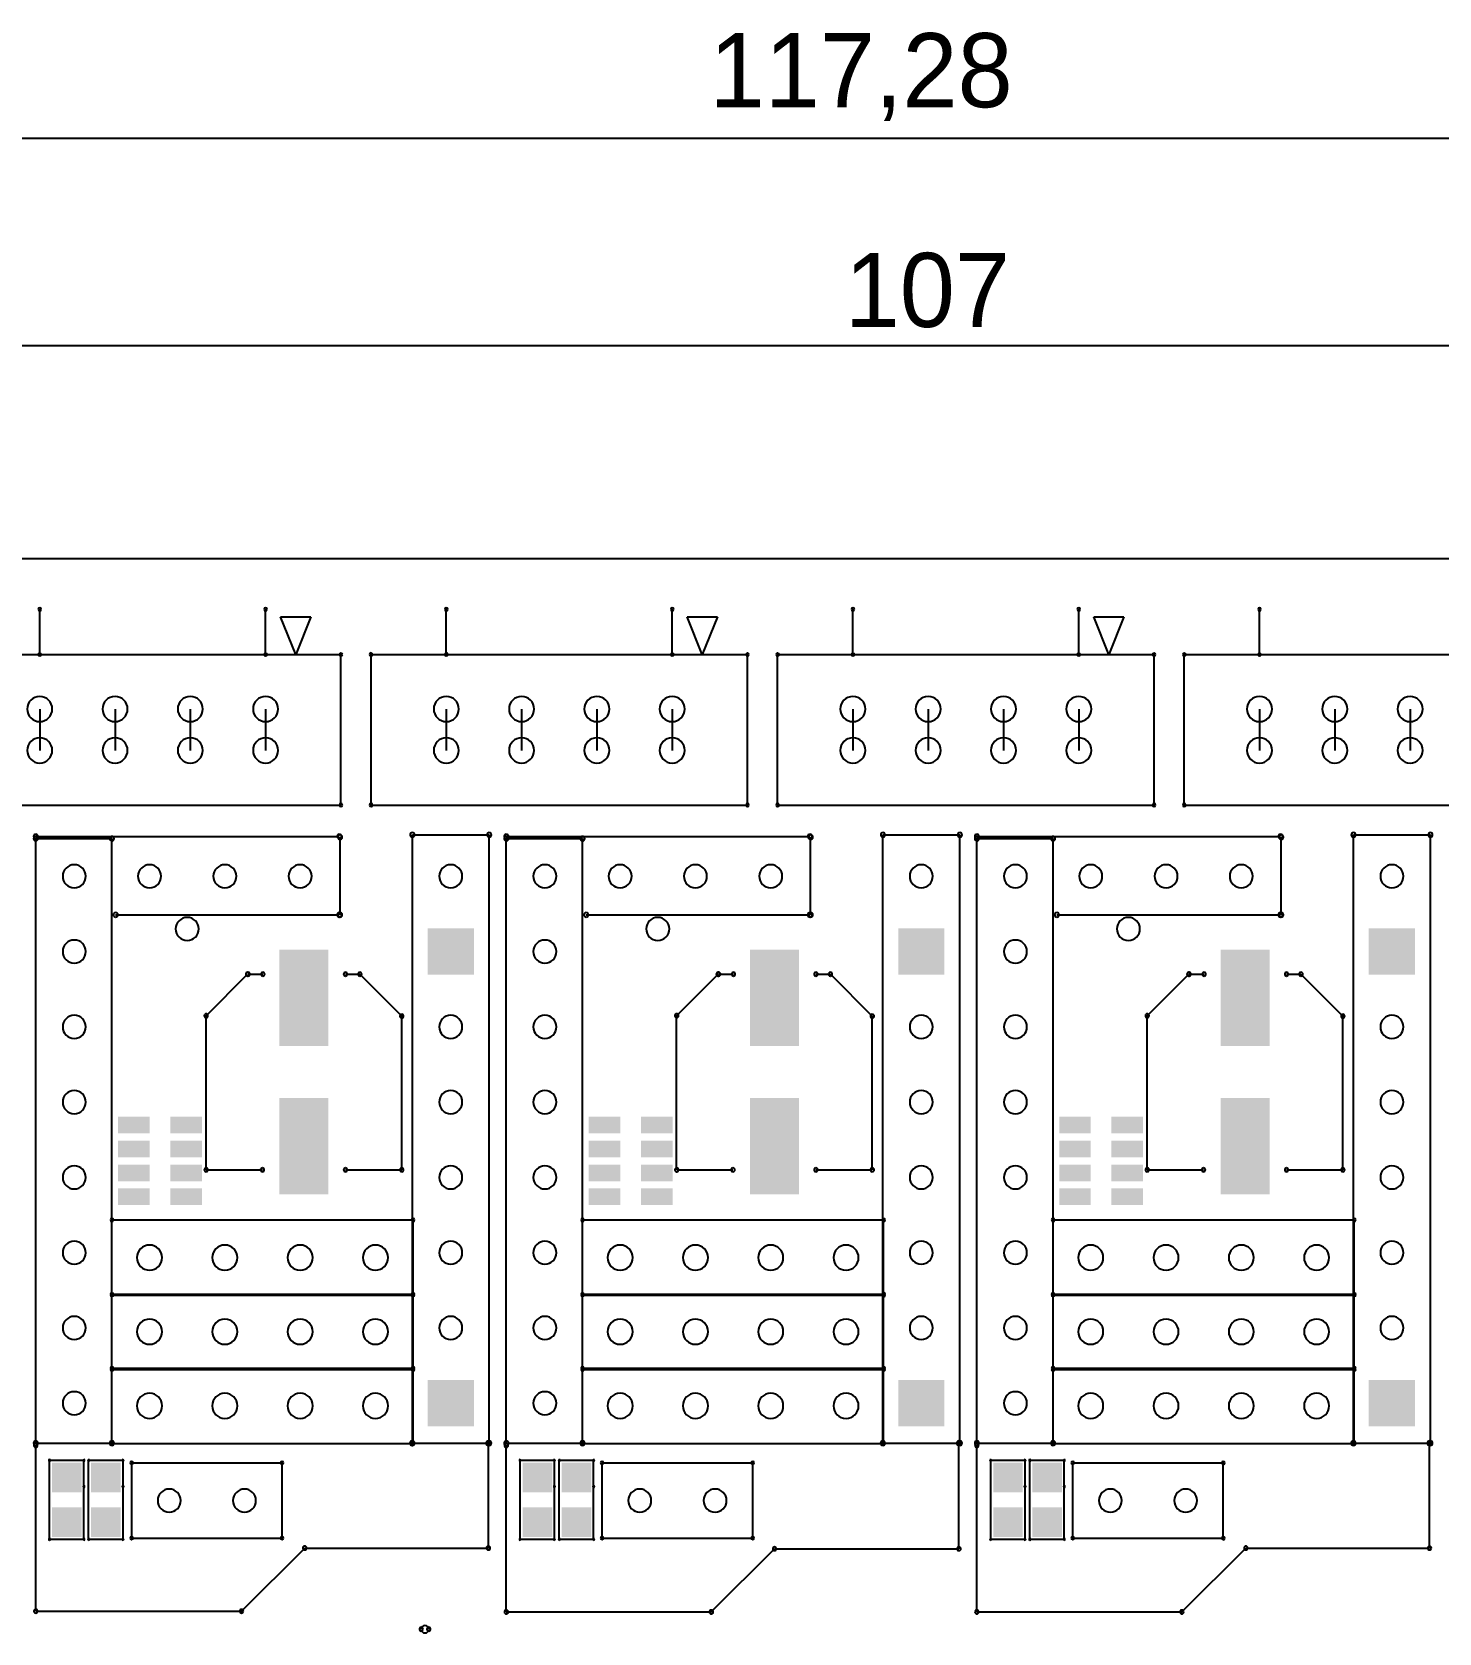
# Model space of a CAD drawing. Header units: millimetres. Extents: x 83 to 218, y 47 to 157.
# Drawn here: x 130.8 to 178.3, y 103 to 157 of the extents above; entities that cross this region are included whole.
import ezdxf

# ---------------------------------------------------------------- set-up
doc = ezdxf.new("R2010")
doc.units = ezdxf.units.MM
for name, color, linetype in [('KeepOutLayer', 6, 'Continuous'), ('TopOverlay', 2, 'Continuous'), ('TopSolder', 216, 'Continuous')]:
    doc.layers.add(name, color=color, linetype=linetype)

msp = doc.modelspace()

# ---------------------------------------------------------------- linework, layer by layer
for p, q in [((103.147, 153.405), (215.426, 153.405)), ((109.927, 146.407), (211.927, 146.407))]:
    msp.add_line(p, q)
at = {"layer": 'KeepOutLayer'}
msp.add_line((105.156, 139.218), (216.426, 139.218), dxfattribs=at)
at = {"layer": 'TopOverlay'}
for p, q in [((131.064, 135.982), (131.064, 137.506)), ((138.684, 135.982), (138.684, 137.506)), ((139.7, 135.982), (139.192, 137.252)), ((139.192, 137.252), (140.208, 137.252)), ((140.208, 137.252), (139.7, 135.982)), ((144.78, 135.982), (144.78, 137.506)), ((152.4, 135.982), (152.4, 137.506)), ((153.416, 135.982), (152.908, 137.252)), ((152.908, 137.252), (153.924, 137.252)), ((153.924, 137.252), (153.416, 135.982)), ((158.496, 135.982), (158.496, 137.506)), ((166.116, 135.982), (166.116, 137.506)), ((167.132, 135.982), (166.624, 137.252)), ((166.624, 137.252), (167.64, 137.252)), ((167.64, 137.252), (167.132, 135.982)), ((172.212, 135.982), (172.212, 137.506)), ((128.524, 135.982), (141.224, 135.982)), ((141.224, 130.902), (141.224, 135.982)), ((142.24, 135.982), (154.94, 135.982)), ((142.24, 130.902), (142.24, 135.982)), ((154.94, 130.902), (154.94, 135.982)), ((155.956, 135.982), (168.656, 135.982)), ((155.956, 130.902), (155.956, 135.982)), ((168.656, 130.902), (168.656, 135.982)), ((169.672, 135.982), (182.372, 135.982)), ((169.672, 130.902), (169.672, 135.982)), ((128.524, 130.902), (141.224, 130.902)), ((142.24, 130.902), (154.94, 130.902)), ((155.956, 130.902), (168.656, 130.902)), ((169.672, 130.902), (182.372, 130.902)), ((130.929, 129.843), (141.17, 129.843)), ((130.929, 109.371), (130.929, 129.767)), ((130.929, 129.767), (133.499, 129.767)), ((133.499, 109.371), (133.499, 129.767)), ((141.196, 127.197), (141.196, 129.818)), ((143.634, 129.894), (146.229, 129.894)), ((143.634, 109.371), (143.634, 129.894)), ((146.229, 109.371), (146.229, 129.894)), ((146.804, 129.843), (157.045, 129.843)), ((146.804, 129.767), (149.374, 129.767)), ((146.804, 109.371), (146.804, 129.767)), ((149.374, 109.371), (149.374, 129.767)), ((157.071, 127.197), (157.071, 129.818)), ((159.509, 109.371), (159.509, 129.894)), ((159.509, 129.894), (162.104, 129.894)), ((162.104, 109.371), (162.104, 129.894)), ((162.679, 129.843), (172.92, 129.843)), ((162.679, 129.767), (165.249, 129.767)), ((162.679, 109.371), (162.679, 129.767)), ((165.249, 109.371), (165.249, 129.767)), ((172.946, 127.197), (172.946, 129.818)), ((175.384, 109.371), (175.384, 129.894)), ((175.384, 129.894), (177.979, 129.894)), ((177.979, 109.371), (177.979, 129.894)), ((133.626, 127.197), (141.17, 127.197)), ((149.501, 127.197), (157.045, 127.197)), ((165.376, 127.197), (172.92, 127.197)), ((136.676, 123.793), (138.076, 125.193)), ((138.091, 125.193), (138.591, 125.193)), ((141.376, 125.193), (141.862, 125.193)), ((141.862, 125.193), (143.276, 123.779)), ((152.551, 123.793), (153.951, 125.193)), ((153.966, 125.193), (154.466, 125.193)), ((157.251, 125.193), (157.737, 125.193)), ((157.737, 125.193), (159.151, 123.779)), ((168.426, 123.793), (169.826, 125.193)), ((169.841, 125.193), (170.341, 125.193)), ((173.126, 125.193), (173.612, 125.193)), ((173.612, 125.193), (175.026, 123.779)), ((136.676, 118.593), (136.676, 123.793)), ((143.276, 118.593), (143.276, 123.779)), ((152.551, 118.593), (152.551, 123.793)), ((159.151, 118.593), (159.151, 123.779)), ((168.426, 118.593), (168.426, 123.793)), ((175.026, 118.593), (175.026, 123.779)), ((136.677, 118.593), (138.576, 118.593)), ((141.376, 118.593), (143.276, 118.593)), ((152.552, 118.593), (154.451, 118.593)), ((157.251, 118.593), (159.151, 118.593)), ((168.427, 118.593), (170.326, 118.593)), ((173.126, 118.593), (175.026, 118.593)), ((133.499, 114.36), (133.499, 116.9)), ((133.499, 116.9), (143.659, 116.9)), ((143.659, 114.36), (143.659, 116.9)), ((149.374, 114.36), (149.374, 116.9)), ((149.374, 116.9), (159.534, 116.9)), ((159.534, 114.36), (159.534, 116.9)), ((165.249, 114.36), (165.249, 116.9)), ((165.249, 116.9), (175.409, 116.9)), ((175.409, 114.36), (175.409, 116.9)), ((133.499, 111.86), (133.499, 114.4)), ((133.499, 114.4), (143.659, 114.4)), ((133.499, 114.36), (143.659, 114.36)), ((143.659, 111.86), (143.659, 114.4)), ((149.374, 111.86), (149.374, 114.4)), ((149.374, 114.4), (159.534, 114.4)), ((149.374, 114.36), (159.534, 114.36)), ((159.534, 111.86), (159.534, 114.4)), ((165.249, 111.86), (165.249, 114.4)), ((165.249, 114.4), (175.409, 114.4)), ((165.249, 114.36), (175.409, 114.36)), ((175.409, 111.86), (175.409, 114.4)), ((133.499, 109.36), (133.499, 111.9)), ((133.499, 111.9), (143.659, 111.9)), ((133.499, 111.86), (143.659, 111.86)), ((143.659, 109.36), (143.659, 111.9)), ((149.374, 109.36), (149.374, 111.9)), ((149.374, 111.9), (159.534, 111.9)), ((149.374, 111.86), (159.534, 111.86)), ((159.534, 109.36), (159.534, 111.9)), ((165.249, 109.36), (165.249, 111.9)), ((165.249, 111.9), (175.409, 111.9)), ((165.249, 111.86), (175.409, 111.86)), ((175.409, 109.36), (175.409, 111.9)), ((130.928, 103.699), (130.928, 109.29)), ((130.929, 109.371), (133.499, 109.371)), ((133.499, 109.36), (143.659, 109.36)), ((143.629, 109.371), (146.199, 109.371)), ((146.199, 105.832), (146.199, 109.371)), ((146.803, 103.673), (146.803, 109.29)), ((146.804, 109.371), (149.374, 109.371)), ((149.374, 109.36), (159.534, 109.36)), ((159.504, 109.371), (162.074, 109.371)), ((162.074, 105.807), (162.074, 109.371)), ((162.678, 103.673), (162.678, 109.29)), ((162.679, 109.371), (165.249, 109.371)), ((165.249, 109.36), (175.409, 109.36)), ((175.379, 109.371), (177.949, 109.371)), ((177.949, 105.832), (177.949, 109.371)), ((131.394, 108.792), (132.553, 108.792)), ((131.394, 106.125), (131.394, 108.792)), ((132.553, 107.908), (132.553, 108.792)), ((132.715, 108.792), (133.874, 108.792)), ((132.715, 106.125), (132.715, 108.792)), ((133.874, 107.908), (133.874, 108.792)), ((134.162, 108.702), (139.242, 108.702)), ((134.162, 108.702), (134.162, 106.162)), ((139.242, 106.162), (139.242, 108.702)), ((147.269, 106.125), (147.269, 108.792)), ((147.269, 108.792), (148.428, 108.792)), ((148.428, 107.908), (148.428, 108.792)), ((148.59, 108.792), (149.749, 108.792)), ((148.59, 106.125), (148.59, 108.792)), ((149.749, 107.908), (149.749, 108.792)), ((150.037, 108.702), (155.117, 108.702)), ((150.037, 106.162), (150.037, 108.702)), ((155.117, 106.162), (155.117, 108.702)), ((163.144, 106.125), (163.144, 108.792)), ((163.144, 108.792), (164.303, 108.792)), ((164.303, 107.908), (164.303, 108.792)), ((164.465, 108.792), (165.624, 108.792)), ((164.465, 106.125), (164.465, 108.792)), ((165.624, 107.908), (165.624, 108.792)), ((165.912, 108.702), (170.992, 108.702)), ((165.912, 106.162), (165.912, 108.702)), ((170.992, 106.162), (170.992, 108.702)), ((132.553, 106.125), (132.553, 107.903)), ((133.874, 106.125), (133.874, 107.903)), ((148.428, 106.125), (148.428, 107.903)), ((149.749, 106.125), (149.749, 107.903)), ((164.303, 106.125), (164.303, 107.903)), ((165.624, 106.125), (165.624, 107.903)), ((131.394, 106.125), (132.553, 106.125)), ((132.715, 106.125), (133.874, 106.125)), ((134.162, 106.162), (139.242, 106.162)), ((147.269, 106.125), (148.428, 106.125)), ((148.59, 106.125), (149.749, 106.125)), ((150.037, 106.162), (155.117, 106.162)), ((163.144, 106.125), (164.303, 106.125)), ((164.465, 106.125), (165.624, 106.125)), ((165.912, 106.162), (170.992, 106.162)), ((137.871, 103.699), (140.004, 105.832)), ((140.004, 105.832), (146.199, 105.832)), ((153.72, 103.673), (155.854, 105.807)), ((155.854, 105.807), (162.074, 105.807)), ((169.595, 103.673), (171.754, 105.832)), ((171.754, 105.832), (177.949, 105.832)), ((130.928, 103.699), (137.871, 103.699)), ((146.803, 103.673), (153.72, 103.673)), ((162.678, 103.673), (169.595, 103.673))]:
    msp.add_line(p, q, dxfattribs=at)
for centre, radius, start, end in [((131.064, 137.506), 0.05, 0, 180), ((131.064, 137.506), 0.05, 180, 0), ((138.684, 137.506), 0.05, 0, 180), ((138.684, 137.506), 0.05, 180, 0), ((144.78, 137.506), 0.05, 0, 180), ((144.78, 137.506), 0.05, 180, 0), ((152.4, 137.506), 0.05, 0, 180), ((152.4, 137.506), 0.05, 180, 0), ((158.496, 137.506), 0.05, 0, 180), ((158.496, 137.506), 0.05, 180, 0), ((166.116, 137.506), 0.05, 0, 180), ((166.116, 137.506), 0.05, 180, 0), ((172.212, 137.506), 0.05, 0, 180), ((172.212, 137.506), 0.05, 180, 0), ((131.064, 135.982), 0.05, 0, 180), ((131.064, 135.982), 0.05, 180, 0), ((138.684, 135.982), 0.05, 0, 180), ((138.684, 135.982), 0.05, 180, 0), ((141.224, 135.982), 0.05, 0, 180), ((141.224, 135.982), 0.05, 0, 180), ((141.224, 135.982), 0.05, 180, 0), ((141.224, 135.982), 0.05, 180, 0), ((142.24, 135.982), 0.05, 0, 180), ((142.24, 135.982), 0.05, 0, 180), ((142.24, 135.982), 0.05, 180, 0), ((142.24, 135.982), 0.05, 180, 0), ((144.78, 135.982), 0.05, 0, 180), ((144.78, 135.982), 0.05, 180, 0), ((152.4, 135.982), 0.05, 0, 180), ((152.4, 135.982), 0.05, 180, 0), ((154.94, 135.982), 0.05, 0, 180), ((154.94, 135.982), 0.05, 0, 180), ((154.94, 135.982), 0.05, 180, 0), ((154.94, 135.982), 0.05, 180, 0), ((155.956, 135.982), 0.05, 0, 180), ((155.956, 135.982), 0.05, 0, 180), ((155.956, 135.982), 0.05, 180, 0), ((155.956, 135.982), 0.05, 180, 0), ((158.496, 135.982), 0.05, 0, 180), ((158.496, 135.982), 0.05, 180, 0), ((166.116, 135.982), 0.05, 0, 180), ((166.116, 135.982), 0.05, 180, 0), ((168.656, 135.982), 0.05, 0, 180), ((168.656, 135.982), 0.05, 0, 180), ((168.656, 135.982), 0.05, 180, 0), ((168.656, 135.982), 0.05, 180, 0), ((169.672, 135.982), 0.05, 0, 180), ((169.672, 135.982), 0.05, 0, 180), ((169.672, 135.982), 0.05, 180, 0), ((169.672, 135.982), 0.05, 180, 0), ((172.212, 135.982), 0.05, 0, 180), ((172.212, 135.982), 0.05, 180, 0), ((141.224, 130.902), 0.05, 0, 180), ((141.224, 130.902), 0.05, 0, 180), ((141.224, 130.902), 0.05, 180, 0), ((141.224, 130.902), 0.05, 180, 0), ((142.24, 130.902), 0.05, 0, 180), ((142.24, 130.902), 0.05, 0, 180), ((142.24, 130.902), 0.05, 180, 0), ((142.24, 130.902), 0.05, 180, 0), ((154.94, 130.902), 0.05, 0, 180), ((154.94, 130.902), 0.05, 0, 180), ((154.94, 130.902), 0.05, 180, 0), ((154.94, 130.902), 0.05, 180, 0), ((155.956, 130.902), 0.05, 0, 180), ((155.956, 130.902), 0.05, 0, 180), ((155.956, 130.902), 0.05, 180, 0), ((155.956, 130.902), 0.05, 180, 0), ((168.656, 130.902), 0.05, 0, 180), ((168.656, 130.902), 0.05, 0, 180), ((168.656, 130.902), 0.05, 180, 0), ((168.656, 130.902), 0.05, 180, 0), ((169.672, 130.902), 0.05, 0, 180), ((169.672, 130.902), 0.05, 0, 180), ((169.672, 130.902), 0.05, 180, 0), ((169.672, 130.902), 0.05, 180, 0), ((130.929, 129.843), 0.075, 90, 270), ((130.929, 129.767), 0.075, 90, 270), ((130.929, 129.767), 0.075, 90, 270), ((130.929, 129.843), 0.075, 270, 90), ((130.929, 129.767), 0.075, 270, 90), ((130.929, 129.767), 0.075, 270, 90), ((133.499, 129.767), 0.075, 90, 270), ((133.499, 129.767), 0.075, 90, 270), ((133.499, 129.767), 0.075, 270, 90), ((133.499, 129.767), 0.075, 270, 90), ((141.17, 129.843), 0.075, 90, 270), ((141.196, 129.818), 0.075, 90, 270), ((141.17, 129.843), 0.075, 270, 90), ((141.196, 129.818), 0.075, 270, 90), ((143.634, 129.894), 0.075, 90, 270), ((143.634, 129.894), 0.075, 90, 270), ((143.634, 129.894), 0.075, 270, 90), ((143.634, 129.894), 0.075, 270, 90), ((146.229, 129.894), 0.075, 90, 270), ((146.229, 129.894), 0.075, 90, 270), ((146.229, 129.894), 0.075, 270, 90), ((146.229, 129.894), 0.075, 270, 90), ((146.804, 129.843), 0.075, 90, 270), ((146.804, 129.767), 0.075, 90, 270), ((146.804, 129.767), 0.075, 90, 270), ((146.804, 129.843), 0.075, 270, 90), ((146.804, 129.767), 0.075, 270, 90), ((146.804, 129.767), 0.075, 270, 90), ((149.374, 129.767), 0.075, 90, 270), ((149.374, 129.767), 0.075, 90, 270), ((149.374, 129.767), 0.075, 270, 90), ((149.374, 129.767), 0.075, 270, 90), ((157.045, 129.843), 0.075, 90, 270), ((157.071, 129.818), 0.075, 90, 270), ((157.045, 129.843), 0.075, 270, 90), ((157.071, 129.818), 0.075, 270, 90), ((159.509, 129.894), 0.075, 90, 270), ((159.509, 129.894), 0.075, 90, 270), ((159.509, 129.894), 0.075, 270, 90), ((159.509, 129.894), 0.075, 270, 90), ((162.104, 129.894), 0.075, 90, 270), ((162.104, 129.894), 0.075, 90, 270), ((162.104, 129.894), 0.075, 270, 90), ((162.104, 129.894), 0.075, 270, 90), ((162.679, 129.843), 0.075, 90, 270), ((162.679, 129.767), 0.075, 90, 270), ((162.679, 129.767), 0.075, 90, 270), ((162.679, 129.843), 0.075, 270, 90), ((162.679, 129.767), 0.075, 270, 90), ((162.679, 129.767), 0.075, 270, 90), ((165.249, 129.767), 0.075, 90, 270), ((165.249, 129.767), 0.075, 90, 270), ((165.249, 129.767), 0.075, 270, 90), ((165.249, 129.767), 0.075, 270, 90), ((172.92, 129.843), 0.075, 90, 270), ((172.946, 129.818), 0.075, 90, 270), ((172.92, 129.843), 0.075, 270, 90), ((172.946, 129.818), 0.075, 270, 90), ((175.384, 129.894), 0.075, 90, 270), ((175.384, 129.894), 0.075, 90, 270), ((175.384, 129.894), 0.075, 270, 90), ((175.384, 129.894), 0.075, 270, 90), ((177.979, 129.894), 0.075, 90, 270), ((177.979, 129.894), 0.075, 90, 270), ((177.979, 129.894), 0.075, 270, 90), ((177.979, 129.894), 0.075, 270, 90), ((133.626, 127.197), 0.075, 90, 270), ((133.626, 127.197), 0.075, 270, 90), ((141.17, 127.197), 0.075, 90, 270), ((141.196, 127.197), 0.075, 90, 270), ((141.17, 127.197), 0.075, 270, 90), ((141.196, 127.197), 0.075, 270, 90), ((149.501, 127.197), 0.075, 90, 270), ((149.501, 127.197), 0.075, 270, 90), ((157.045, 127.197), 0.075, 90, 270), ((157.071, 127.197), 0.075, 90, 270), ((157.045, 127.197), 0.075, 270, 90), ((157.071, 127.197), 0.075, 270, 90), ((165.376, 127.197), 0.075, 90, 270), ((165.376, 127.197), 0.075, 270, 90), ((172.92, 127.197), 0.075, 90, 270), ((172.946, 127.197), 0.075, 90, 270), ((172.92, 127.197), 0.075, 270, 90), ((172.946, 127.197), 0.075, 270, 90), ((138.076, 125.193), 0.0635, 90, 270), ((138.091, 125.193), 0.0635, 90, 270), ((138.076, 125.193), 0.0635, 270, 90), ((138.091, 125.193), 0.0635, 270, 90), ((138.591, 125.193), 0.0635, 90, 270), ((138.591, 125.193), 0.0635, 270, 90), ((141.376, 125.193), 0.0635, 90, 270), ((141.376, 125.193), 0.0635, 270, 90), ((141.862, 125.193), 0.0635, 90, 270), ((141.862, 125.193), 0.0635, 90, 270), ((141.862, 125.193), 0.0635, 270, 90), ((141.862, 125.193), 0.0635, 270, 90), ((153.951, 125.193), 0.0635, 90, 270), ((153.966, 125.193), 0.0635, 90, 270), ((153.951, 125.193), 0.0635, 270, 90), ((153.966, 125.193), 0.0635, 270, 90), ((154.466, 125.193), 0.0635, 90, 270), ((154.466, 125.193), 0.0635, 270, 90), ((157.251, 125.193), 0.0635, 90, 270), ((157.251, 125.193), 0.0635, 270, 90), ((157.737, 125.193), 0.0635, 90, 270), ((157.737, 125.193), 0.0635, 90, 270), ((157.737, 125.193), 0.0635, 270, 90), ((157.737, 125.193), 0.0635, 270, 90), ((169.826, 125.193), 0.0635, 90, 270), ((169.841, 125.193), 0.0635, 90, 270), ((169.826, 125.193), 0.0635, 270, 90), ((169.841, 125.193), 0.0635, 270, 90), ((170.341, 125.193), 0.0635, 90, 270), ((170.341, 125.193), 0.0635, 270, 90), ((173.126, 125.193), 0.0635, 90, 270), ((173.126, 125.193), 0.0635, 270, 90), ((173.612, 125.193), 0.0635, 90, 270), ((173.612, 125.193), 0.0635, 90, 270), ((173.612, 125.193), 0.0635, 270, 90), ((173.612, 125.193), 0.0635, 270, 90), ((136.676, 123.793), 0.0635, 90, 270), ((136.676, 123.793), 0.0635, 90, 270), ((136.676, 123.793), 0.0635, 270, 90), ((136.676, 123.793), 0.0635, 270, 90), ((143.276, 123.779), 0.0635, 90, 270), ((143.276, 123.779), 0.0635, 90, 270), ((143.276, 123.779), 0.0635, 270, 90), ((143.276, 123.779), 0.0635, 270, 90), ((152.551, 123.793), 0.0635, 90, 270), ((152.551, 123.793), 0.0635, 90, 270), ((152.551, 123.793), 0.0635, 270, 90), ((152.551, 123.793), 0.0635, 270, 90), ((159.151, 123.779), 0.0635, 90, 270), ((159.151, 123.779), 0.0635, 90, 270), ((159.151, 123.779), 0.0635, 270, 90), ((159.151, 123.779), 0.0635, 270, 90), ((168.426, 123.793), 0.0635, 90, 270), ((168.426, 123.793), 0.0635, 90, 270), ((168.426, 123.793), 0.0635, 270, 90), ((168.426, 123.793), 0.0635, 270, 90), ((175.026, 123.779), 0.0635, 90, 270), ((175.026, 123.779), 0.0635, 90, 270), ((175.026, 123.779), 0.0635, 270, 90), ((175.026, 123.779), 0.0635, 270, 90), ((136.677, 118.593), 0.0635, 90, 270), ((136.676, 118.593), 0.0635, 90, 270), ((136.676, 118.593), 0.0635, 270, 90), ((136.677, 118.593), 0.0635, 270, 90), ((138.576, 118.593), 0.0635, 90, 270), ((138.576, 118.593), 0.0635, 270, 90), ((141.376, 118.593), 0.0635, 90, 270), ((141.376, 118.593), 0.0635, 270, 90), ((143.276, 118.593), 0.0635, 90, 270), ((143.276, 118.593), 0.0635, 90, 270), ((143.276, 118.593), 0.0635, 270, 90), ((143.276, 118.593), 0.0635, 270, 90), ((152.551, 118.593), 0.0635, 90, 270), ((152.552, 118.593), 0.0635, 90, 270), ((152.551, 118.593), 0.0635, 270, 90), ((152.552, 118.593), 0.0635, 270, 90), ((154.451, 118.593), 0.0635, 90, 270), ((154.451, 118.593), 0.0635, 270, 90), ((157.251, 118.593), 0.0635, 90, 270), ((157.251, 118.593), 0.0635, 270, 90), ((159.151, 118.593), 0.0635, 90, 270), ((159.151, 118.593), 0.0635, 90, 270), ((159.151, 118.593), 0.0635, 270, 90), ((159.151, 118.593), 0.0635, 270, 90), ((168.426, 118.593), 0.0635, 90, 270), ((168.427, 118.593), 0.0635, 90, 270), ((168.426, 118.593), 0.0635, 270, 90), ((168.427, 118.593), 0.0635, 270, 90), ((170.326, 118.593), 0.0635, 90, 270), ((170.326, 118.593), 0.0635, 270, 90), ((173.126, 118.593), 0.0635, 90, 270), ((173.126, 118.593), 0.0635, 270, 90), ((175.026, 118.593), 0.0635, 90, 270), ((175.026, 118.593), 0.0635, 90, 270), ((175.026, 118.593), 0.0635, 270, 90), ((175.026, 118.593), 0.0635, 270, 90), ((133.499, 116.9), 0.05, 0, 180), ((133.499, 116.9), 0.05, 0, 180), ((133.499, 116.9), 0.05, 180, 0), ((133.499, 116.9), 0.05, 180, 0), ((143.659, 116.9), 0.05, 0, 180), ((143.659, 116.9), 0.05, 0, 180), ((143.659, 116.9), 0.05, 180, 0), ((143.659, 116.9), 0.05, 180, 0), ((149.374, 116.9), 0.05, 0, 180), ((149.374, 116.9), 0.05, 0, 180), ((149.374, 116.9), 0.05, 180, 0), ((149.374, 116.9), 0.05, 180, 0), ((159.534, 116.9), 0.05, 0, 180), ((159.534, 116.9), 0.05, 0, 180), ((159.534, 116.9), 0.05, 180, 0), ((159.534, 116.9), 0.05, 180, 0), ((165.249, 116.9), 0.05, 0, 180), ((165.249, 116.9), 0.05, 0, 180), ((165.249, 116.9), 0.05, 180, 0), ((165.249, 116.9), 0.05, 180, 0), ((175.409, 116.9), 0.05, 0, 180), ((175.409, 116.9), 0.05, 0, 180), ((175.409, 116.9), 0.05, 180, 0), ((175.409, 116.9), 0.05, 180, 0), ((133.499, 114.4), 0.05, 0, 180), ((133.499, 114.4), 0.05, 0, 180), ((133.499, 114.36), 0.05, 0, 180), ((133.499, 114.36), 0.05, 0, 180), ((133.499, 114.4), 0.05, 180, 0), ((133.499, 114.4), 0.05, 180, 0), ((133.499, 114.36), 0.05, 180, 0), ((133.499, 114.36), 0.05, 180, 0), ((143.659, 114.4), 0.05, 0, 180), ((143.659, 114.4), 0.05, 0, 180), ((143.659, 114.36), 0.05, 0, 180), ((143.659, 114.36), 0.05, 0, 180), ((143.659, 114.4), 0.05, 180, 0), ((143.659, 114.4), 0.05, 180, 0), ((143.659, 114.36), 0.05, 180, 0), ((143.659, 114.36), 0.05, 180, 0), ((149.374, 114.4), 0.05, 0, 180), ((149.374, 114.4), 0.05, 0, 180), ((149.374, 114.36), 0.05, 0, 180), ((149.374, 114.36), 0.05, 0, 180), ((149.374, 114.4), 0.05, 180, 0), ((149.374, 114.4), 0.05, 180, 0), ((149.374, 114.36), 0.05, 180, 0), ((149.374, 114.36), 0.05, 180, 0), ((159.534, 114.4), 0.05, 0, 180), ((159.534, 114.4), 0.05, 0, 180), ((159.534, 114.36), 0.05, 0, 180), ((159.534, 114.36), 0.05, 0, 180), ((159.534, 114.4), 0.05, 180, 0), ((159.534, 114.4), 0.05, 180, 0), ((159.534, 114.36), 0.05, 180, 0), ((159.534, 114.36), 0.05, 180, 0), ((165.249, 114.4), 0.05, 0, 180), ((165.249, 114.4), 0.05, 0, 180), ((165.249, 114.36), 0.05, 0, 180), ((165.249, 114.36), 0.05, 0, 180), ((165.249, 114.4), 0.05, 180, 0), ((165.249, 114.4), 0.05, 180, 0), ((165.249, 114.36), 0.05, 180, 0), ((165.249, 114.36), 0.05, 180, 0), ((175.409, 114.4), 0.05, 0, 180), ((175.409, 114.4), 0.05, 0, 180), ((175.409, 114.36), 0.05, 0, 180), ((175.409, 114.36), 0.05, 0, 180), ((175.409, 114.4), 0.05, 180, 0), ((175.409, 114.4), 0.05, 180, 0), ((175.409, 114.36), 0.05, 180, 0), ((175.409, 114.36), 0.05, 180, 0), ((133.499, 111.9), 0.05, 0, 180), ((133.499, 111.9), 0.05, 0, 180), ((133.499, 111.86), 0.05, 0, 180), ((133.499, 111.86), 0.05, 0, 180), ((133.499, 111.9), 0.05, 180, 0), ((133.499, 111.9), 0.05, 180, 0), ((133.499, 111.86), 0.05, 180, 0), ((133.499, 111.86), 0.05, 180, 0), ((143.659, 111.9), 0.05, 0, 180), ((143.659, 111.9), 0.05, 0, 180), ((143.659, 111.86), 0.05, 0, 180), ((143.659, 111.86), 0.05, 0, 180), ((143.659, 111.9), 0.05, 180, 0), ((143.659, 111.9), 0.05, 180, 0), ((143.659, 111.86), 0.05, 180, 0), ((143.659, 111.86), 0.05, 180, 0), ((149.374, 111.9), 0.05, 0, 180), ((149.374, 111.9), 0.05, 0, 180), ((149.374, 111.86), 0.05, 0, 180), ((149.374, 111.86), 0.05, 0, 180), ((149.374, 111.9), 0.05, 180, 0), ((149.374, 111.9), 0.05, 180, 0), ((149.374, 111.86), 0.05, 180, 0), ((149.374, 111.86), 0.05, 180, 0), ((159.534, 111.9), 0.05, 0, 180), ((159.534, 111.9), 0.05, 0, 180), ((159.534, 111.86), 0.05, 0, 180), ((159.534, 111.86), 0.05, 0, 180), ((159.534, 111.9), 0.05, 180, 0), ((159.534, 111.9), 0.05, 180, 0), ((159.534, 111.86), 0.05, 180, 0), ((159.534, 111.86), 0.05, 180, 0), ((165.249, 111.9), 0.05, 0, 180), ((165.249, 111.9), 0.05, 0, 180), ((165.249, 111.86), 0.05, 0, 180), ((165.249, 111.86), 0.05, 0, 180), ((165.249, 111.9), 0.05, 180, 0), ((165.249, 111.9), 0.05, 180, 0), ((165.249, 111.86), 0.05, 180, 0), ((165.249, 111.86), 0.05, 180, 0), ((175.409, 111.9), 0.05, 0, 180), ((175.409, 111.9), 0.05, 0, 180), ((175.409, 111.86), 0.05, 0, 180), ((175.409, 111.86), 0.05, 0, 180), ((175.409, 111.9), 0.05, 180, 0), ((175.409, 111.9), 0.05, 180, 0), ((175.409, 111.86), 0.05, 180, 0), ((175.409, 111.86), 0.05, 180, 0), ((130.929, 109.371), 0.075, 90, 270), ((130.929, 109.371), 0.075, 90, 270), ((130.928, 109.29), 0.0635, 0, 180), ((130.928, 109.29), 0.0635, 180, 0), ((130.929, 109.371), 0.075, 270, 90), ((130.929, 109.371), 0.075, 270, 90), ((133.499, 109.371), 0.075, 90, 270), ((133.499, 109.371), 0.075, 90, 270), ((133.499, 109.36), 0.05, 0, 180), ((133.499, 109.36), 0.05, 0, 180), ((133.499, 109.36), 0.05, 180, 0), ((133.499, 109.36), 0.05, 180, 0), ((133.499, 109.371), 0.075, 270, 90), ((133.499, 109.371), 0.075, 270, 90), ((143.629, 109.371), 0.075, 90, 270), ((143.634, 109.371), 0.075, 90, 270), ((143.659, 109.36), 0.05, 0, 180), ((143.659, 109.36), 0.05, 0, 180), ((143.659, 109.36), 0.05, 180, 0), ((143.659, 109.36), 0.05, 180, 0), ((143.629, 109.371), 0.075, 270, 90), ((143.634, 109.371), 0.075, 270, 90), ((146.199, 109.371), 0.075, 90, 270), ((146.199, 109.371), 0.0635, 0, 180), ((146.199, 109.371), 0.0635, 180, 0), ((146.229, 109.371), 0.075, 90, 270), ((146.199, 109.371), 0.075, 270, 90), ((146.229, 109.371), 0.075, 270, 90), ((146.804, 109.371), 0.075, 90, 270), ((146.804, 109.371), 0.075, 90, 270), ((146.803, 109.29), 0.0635, 0, 180), ((146.803, 109.29), 0.0635, 180, 0), ((146.804, 109.371), 0.075, 270, 90), ((146.804, 109.371), 0.075, 270, 90), ((149.374, 109.371), 0.075, 90, 270), ((149.374, 109.371), 0.075, 90, 270), ((149.374, 109.36), 0.05, 0, 180), ((149.374, 109.36), 0.05, 0, 180), ((149.374, 109.36), 0.05, 180, 0), ((149.374, 109.36), 0.05, 180, 0), ((149.374, 109.371), 0.075, 270, 90), ((149.374, 109.371), 0.075, 270, 90), ((159.504, 109.371), 0.075, 90, 270), ((159.509, 109.371), 0.075, 90, 270), ((159.534, 109.36), 0.05, 0, 180), ((159.534, 109.36), 0.05, 0, 180), ((159.534, 109.36), 0.05, 180, 0), ((159.534, 109.36), 0.05, 180, 0), ((159.504, 109.371), 0.075, 270, 90), ((159.509, 109.371), 0.075, 270, 90), ((162.074, 109.371), 0.075, 90, 270), ((162.074, 109.371), 0.0635, 0, 180), ((162.074, 109.371), 0.0635, 180, 0), ((162.104, 109.371), 0.075, 90, 270), ((162.074, 109.371), 0.075, 270, 90), ((162.104, 109.371), 0.075, 270, 90), ((162.679, 109.371), 0.075, 90, 270), ((162.679, 109.371), 0.075, 90, 270), ((162.678, 109.29), 0.0635, 0, 180), ((162.678, 109.29), 0.0635, 180, 0), ((162.679, 109.371), 0.075, 270, 90), ((162.679, 109.371), 0.075, 270, 90), ((165.249, 109.371), 0.075, 90, 270), ((165.249, 109.371), 0.075, 90, 270), ((165.249, 109.36), 0.05, 0, 180), ((165.249, 109.36), 0.05, 0, 180), ((165.249, 109.36), 0.05, 180, 0), ((165.249, 109.36), 0.05, 180, 0), ((165.249, 109.371), 0.075, 270, 90), ((165.249, 109.371), 0.075, 270, 90), ((175.379, 109.371), 0.075, 90, 270), ((175.384, 109.371), 0.075, 90, 270), ((175.409, 109.36), 0.05, 0, 180), ((175.409, 109.36), 0.05, 0, 180), ((175.409, 109.36), 0.05, 180, 0), ((175.409, 109.36), 0.05, 180, 0), ((175.379, 109.371), 0.075, 270, 90), ((175.384, 109.371), 0.075, 270, 90), ((177.949, 109.371), 0.075, 90, 270), ((177.949, 109.371), 0.0635, 0, 180), ((177.949, 109.371), 0.0635, 180, 0), ((177.979, 109.371), 0.075, 90, 270), ((177.949, 109.371), 0.075, 270, 90), ((177.979, 109.371), 0.075, 270, 90), ((131.394, 108.792), 0.025, 90, 270), ((131.394, 108.792), 0.025, 90, 270), ((131.394, 108.792), 0.025, 270, 90), ((131.394, 108.792), 0.025, 270, 90), ((132.553, 108.792), 0.025, 90, 270), ((132.553, 108.792), 0.025, 90, 270), ((132.553, 108.792), 0.025, 270, 90), ((132.553, 108.792), 0.025, 270, 90), ((132.715, 108.792), 0.025, 90, 270), ((132.715, 108.792), 0.025, 90, 270), ((132.715, 108.792), 0.025, 270, 90), ((132.715, 108.792), 0.025, 270, 90), ((133.874, 108.792), 0.025, 90, 270), ((133.874, 108.792), 0.025, 90, 270), ((133.874, 108.792), 0.025, 270, 90), ((133.874, 108.792), 0.025, 270, 90), ((134.162, 108.702), 0.05, 0, 180), ((134.162, 108.702), 0.05, 0, 180), ((134.162, 108.702), 0.05, 180, 0), ((134.162, 108.702), 0.05, 180, 0), ((139.242, 108.702), 0.05, 0, 180), ((139.242, 108.702), 0.05, 0, 180), ((139.242, 108.702), 0.05, 180, 0), ((139.242, 108.702), 0.05, 180, 0), ((147.269, 108.792), 0.025, 90, 270), ((147.269, 108.792), 0.025, 90, 270), ((147.269, 108.792), 0.025, 270, 90), ((147.269, 108.792), 0.025, 270, 90), ((148.428, 108.792), 0.025, 90, 270), ((148.428, 108.792), 0.025, 90, 270), ((148.428, 108.792), 0.025, 270, 90), ((148.428, 108.792), 0.025, 270, 90), ((148.59, 108.792), 0.025, 90, 270), ((148.59, 108.792), 0.025, 90, 270), ((148.59, 108.792), 0.025, 270, 90), ((148.59, 108.792), 0.025, 270, 90), ((149.749, 108.792), 0.025, 90, 270), ((149.749, 108.792), 0.025, 90, 270), ((149.749, 108.792), 0.025, 270, 90), ((149.749, 108.792), 0.025, 270, 90), ((150.037, 108.702), 0.05, 0, 180), ((150.037, 108.702), 0.05, 0, 180), ((150.037, 108.702), 0.05, 180, 0), ((150.037, 108.702), 0.05, 180, 0), ((155.117, 108.702), 0.05, 0, 180), ((155.117, 108.702), 0.05, 0, 180), ((155.117, 108.702), 0.05, 180, 0), ((155.117, 108.702), 0.05, 180, 0), ((163.144, 108.792), 0.025, 90, 270), ((163.144, 108.792), 0.025, 90, 270), ((163.144, 108.792), 0.025, 270, 90), ((163.144, 108.792), 0.025, 270, 90), ((164.303, 108.792), 0.025, 90, 270), ((164.303, 108.792), 0.025, 90, 270), ((164.303, 108.792), 0.025, 270, 90), ((164.303, 108.792), 0.025, 270, 90), ((164.465, 108.792), 0.025, 90, 270), ((164.465, 108.792), 0.025, 90, 270), ((164.465, 108.792), 0.025, 270, 90), ((164.465, 108.792), 0.025, 270, 90), ((165.624, 108.792), 0.025, 90, 270), ((165.624, 108.792), 0.025, 90, 270), ((165.624, 108.792), 0.025, 270, 90), ((165.624, 108.792), 0.025, 270, 90), ((165.912, 108.702), 0.05, 0, 180), ((165.912, 108.702), 0.05, 0, 180), ((165.912, 108.702), 0.05, 180, 0), ((165.912, 108.702), 0.05, 180, 0), ((170.992, 108.702), 0.05, 0, 180), ((170.992, 108.702), 0.05, 0, 180), ((170.992, 108.702), 0.05, 180, 0), ((170.992, 108.702), 0.05, 180, 0), ((132.553, 107.908), 0.025, 90, 270), ((132.553, 107.903), 0.025, 90, 270), ((132.553, 107.908), 0.025, 270, 90), ((132.553, 107.903), 0.025, 270, 90), ((133.874, 107.908), 0.025, 90, 270), ((133.874, 107.903), 0.025, 90, 270), ((133.874, 107.908), 0.025, 270, 90), ((133.874, 107.903), 0.025, 270, 90), ((148.428, 107.908), 0.025, 90, 270), ((148.428, 107.903), 0.025, 90, 270), ((148.428, 107.908), 0.025, 270, 90), ((148.428, 107.903), 0.025, 270, 90), ((149.749, 107.908), 0.025, 90, 270), ((149.749, 107.903), 0.025, 90, 270), ((149.749, 107.908), 0.025, 270, 90), ((149.749, 107.903), 0.025, 270, 90), ((164.303, 107.908), 0.025, 90, 270), ((164.303, 107.903), 0.025, 90, 270), ((164.303, 107.908), 0.025, 270, 90), ((164.303, 107.903), 0.025, 270, 90), ((165.624, 107.908), 0.025, 90, 270), ((165.624, 107.903), 0.025, 90, 270), ((165.624, 107.908), 0.025, 270, 90), ((165.624, 107.903), 0.025, 270, 90), ((131.394, 106.125), 0.025, 90, 270), ((131.394, 106.125), 0.025, 90, 270), ((131.394, 106.125), 0.025, 270, 90), ((131.394, 106.125), 0.025, 270, 90), ((132.553, 106.125), 0.025, 90, 270), ((132.553, 106.125), 0.025, 90, 270), ((132.553, 106.125), 0.025, 270, 90), ((132.553, 106.125), 0.025, 270, 90), ((132.715, 106.125), 0.025, 90, 270), ((132.715, 106.125), 0.025, 90, 270), ((132.715, 106.125), 0.025, 270, 90), ((132.715, 106.125), 0.025, 270, 90), ((133.874, 106.125), 0.025, 90, 270), ((133.874, 106.125), 0.025, 90, 270), ((133.874, 106.125), 0.025, 270, 90), ((133.874, 106.125), 0.025, 270, 90), ((134.162, 106.162), 0.05, 0, 180), ((134.162, 106.162), 0.05, 0, 180), ((134.162, 106.162), 0.05, 180, 0), ((134.162, 106.162), 0.05, 180, 0), ((139.242, 106.162), 0.05, 0, 180), ((139.242, 106.162), 0.05, 0, 180), ((139.242, 106.162), 0.05, 180, 0), ((139.242, 106.162), 0.05, 180, 0), ((140.004, 105.832), 0.0635, 0, 180), ((140.004, 105.832), 0.0635, 0, 180), ((146.199, 105.832), 0.0635, 0, 180), ((146.199, 105.832), 0.0635, 0, 180), ((147.269, 106.125), 0.025, 90, 270), ((147.269, 106.125), 0.025, 90, 270), ((147.269, 106.125), 0.025, 270, 90), ((147.269, 106.125), 0.025, 270, 90), ((148.428, 106.125), 0.025, 90, 270), ((148.428, 106.125), 0.025, 90, 270), ((148.428, 106.125), 0.025, 270, 90), ((148.428, 106.125), 0.025, 270, 90), ((148.59, 106.125), 0.025, 90, 270), ((148.59, 106.125), 0.025, 90, 270), ((148.59, 106.125), 0.025, 270, 90), ((148.59, 106.125), 0.025, 270, 90), ((149.749, 106.125), 0.025, 90, 270), ((149.749, 106.125), 0.025, 90, 270), ((149.749, 106.125), 0.025, 270, 90), ((149.749, 106.125), 0.025, 270, 90), ((150.037, 106.162), 0.05, 0, 180), ((150.037, 106.162), 0.05, 0, 180), ((150.037, 106.162), 0.05, 180, 0), ((150.037, 106.162), 0.05, 180, 0), ((155.117, 106.162), 0.05, 0, 180), ((155.117, 106.162), 0.05, 0, 180), ((155.117, 106.162), 0.05, 180, 0), ((155.117, 106.162), 0.05, 180, 0), ((163.144, 106.125), 0.025, 90, 270), ((163.144, 106.125), 0.025, 90, 270), ((163.144, 106.125), 0.025, 270, 90), ((163.144, 106.125), 0.025, 270, 90), ((164.303, 106.125), 0.025, 90, 270), ((164.303, 106.125), 0.025, 90, 270), ((164.303, 106.125), 0.025, 270, 90), ((164.303, 106.125), 0.025, 270, 90), ((164.465, 106.125), 0.025, 90, 270), ((164.465, 106.125), 0.025, 90, 270), ((164.465, 106.125), 0.025, 270, 90), ((164.465, 106.125), 0.025, 270, 90), ((165.624, 106.125), 0.025, 90, 270), ((165.624, 106.125), 0.025, 90, 270), ((165.624, 106.125), 0.025, 270, 90), ((165.624, 106.125), 0.025, 270, 90), ((165.912, 106.162), 0.05, 0, 180), ((165.912, 106.162), 0.05, 0, 180), ((165.912, 106.162), 0.05, 180, 0), ((165.912, 106.162), 0.05, 180, 0), ((170.992, 106.162), 0.05, 0, 180), ((170.992, 106.162), 0.05, 0, 180), ((170.992, 106.162), 0.05, 180, 0), ((170.992, 106.162), 0.05, 180, 0), ((171.754, 105.832), 0.0635, 0, 180), ((171.754, 105.832), 0.0635, 0, 180), ((177.949, 105.832), 0.0635, 0, 180), ((177.949, 105.832), 0.0635, 0, 180), ((140.004, 105.832), 0.0635, 180, 0), ((140.004, 105.832), 0.0635, 180, 0), ((146.199, 105.832), 0.0635, 180, 0), ((146.199, 105.832), 0.0635, 180, 0), ((155.854, 105.807), 0.0635, 0, 180), ((155.854, 105.807), 0.0635, 0, 180), ((155.854, 105.807), 0.0635, 180, 0), ((155.854, 105.807), 0.0635, 180, 0), ((162.074, 105.807), 0.0635, 0, 180), ((162.074, 105.807), 0.0635, 0, 180), ((162.074, 105.807), 0.0635, 180, 0), ((162.074, 105.807), 0.0635, 180, 0), ((171.754, 105.832), 0.0635, 180, 0), ((171.754, 105.832), 0.0635, 180, 0), ((177.949, 105.832), 0.0635, 180, 0), ((177.949, 105.832), 0.0635, 180, 0), ((130.928, 103.699), 0.0635, 0, 180), ((130.928, 103.699), 0.0635, 0, 180), ((137.871, 103.699), 0.0635, 0, 180), ((137.871, 103.699), 0.0635, 0, 180), ((146.803, 103.673), 0.0635, 0, 180), ((146.803, 103.673), 0.0635, 0, 180), ((153.72, 103.673), 0.0635, 0, 180), ((153.72, 103.673), 0.0635, 0, 180), ((162.678, 103.673), 0.0635, 0, 180), ((162.678, 103.673), 0.0635, 0, 180), ((169.595, 103.673), 0.0635, 0, 180), ((169.595, 103.673), 0.0635, 0, 180), ((130.928, 103.699), 0.0635, 180, 0), ((130.928, 103.699), 0.0635, 180, 0), ((137.871, 103.699), 0.0635, 180, 0), ((137.871, 103.699), 0.0635, 180, 0), ((144.061, 103.09), 0.125, 0, 180), ((146.803, 103.673), 0.0635, 180, 0), ((146.803, 103.673), 0.0635, 180, 0), ((153.72, 103.673), 0.0635, 180, 0), ((153.72, 103.673), 0.0635, 180, 0), ((162.678, 103.673), 0.0635, 180, 0), ((162.678, 103.673), 0.0635, 180, 0), ((169.595, 103.673), 0.0635, 180, 0), ((169.595, 103.673), 0.0635, 180, 0), ((143.936, 103.09), 0.0625, 0, 180), ((143.936, 103.09), 0.0625, 180, 0), ((144.061, 103.09), 0.125, 180, 0), ((144.186, 103.09), 0.0625, 0, 180), ((144.186, 103.09), 0.0625, 180, 0)]:
    msp.add_arc(centre, radius, start, end, dxfattribs=at)
at = {"layer": 'TopSolder'}
for p, q in [((131.064, 134.141), (131.064, 132.744)), ((133.604, 134.141), (133.604, 132.744)), ((136.144, 134.141), (136.144, 132.744)), ((138.684, 134.141), (138.684, 132.744)), ((144.78, 134.141), (144.78, 132.744)), ((147.32, 134.141), (147.32, 132.744)), ((149.86, 134.141), (149.86, 132.744)), ((152.4, 134.141), (152.4, 132.744)), ((158.496, 134.141), (158.496, 132.744)), ((161.036, 134.141), (161.036, 132.744)), ((163.576, 134.141), (163.576, 132.744)), ((166.116, 134.141), (166.116, 132.744)), ((172.212, 134.141), (172.212, 132.744)), ((174.752, 134.141), (174.752, 132.744)), ((177.292, 134.141), (177.292, 132.744))]:
    msp.add_line(p, q, dxfattribs=at)
for centre, radius, start, end in [((131.064, 134.141), 0.425, 0, 180), ((133.604, 134.141), 0.425, 0, 180), ((136.144, 134.141), 0.425, 0, 180), ((138.684, 134.141), 0.425, 0, 180), ((144.78, 134.141), 0.425, 0, 180), ((147.32, 134.141), 0.425, 0, 180), ((149.86, 134.141), 0.425, 0, 180), ((152.4, 134.141), 0.425, 0, 180), ((158.496, 134.141), 0.425, 0, 180), ((161.036, 134.141), 0.425, 0, 180), ((163.576, 134.141), 0.425, 0, 180), ((166.116, 134.141), 0.425, 0, 180), ((172.212, 134.141), 0.425, 0, 180), ((174.752, 134.141), 0.425, 0, 180), ((177.292, 134.141), 0.425, 0, 180), ((131.064, 134.141), 0.425, 180, 0), ((133.604, 134.141), 0.425, 180, 0), ((136.144, 134.141), 0.425, 180, 0), ((138.684, 134.141), 0.425, 180, 0), ((144.78, 134.141), 0.425, 180, 0), ((147.32, 134.141), 0.425, 180, 0), ((149.86, 134.141), 0.425, 180, 0), ((152.4, 134.141), 0.425, 180, 0), ((158.496, 134.141), 0.425, 180, 0), ((161.036, 134.141), 0.425, 180, 0), ((163.576, 134.141), 0.425, 180, 0), ((166.116, 134.141), 0.425, 180, 0), ((172.212, 134.141), 0.425, 180, 0), ((174.752, 134.141), 0.425, 180, 0), ((177.292, 134.141), 0.425, 180, 0), ((131.064, 132.744), 0.425, 0, 180), ((133.604, 132.744), 0.425, 0, 180), ((136.144, 132.744), 0.425, 0, 180), ((138.684, 132.744), 0.425, 0, 180), ((144.78, 132.744), 0.425, 0, 180), ((147.32, 132.744), 0.425, 0, 180), ((149.86, 132.744), 0.425, 0, 180), ((152.4, 132.744), 0.425, 0, 180), ((158.496, 132.744), 0.425, 0, 180), ((161.036, 132.744), 0.425, 0, 180), ((163.576, 132.744), 0.425, 0, 180), ((166.116, 132.744), 0.425, 0, 180), ((172.212, 132.744), 0.425, 0, 180), ((174.752, 132.744), 0.425, 0, 180), ((177.292, 132.744), 0.425, 0, 180), ((131.064, 132.744), 0.425, 180, 0), ((133.604, 132.744), 0.425, 180, 0), ((136.144, 132.744), 0.425, 180, 0), ((138.684, 132.744), 0.425, 180, 0), ((144.78, 132.744), 0.425, 180, 0), ((147.32, 132.744), 0.425, 180, 0), ((149.86, 132.744), 0.425, 180, 0), ((152.4, 132.744), 0.425, 180, 0), ((158.496, 132.744), 0.425, 180, 0), ((161.036, 132.744), 0.425, 180, 0), ((163.576, 132.744), 0.425, 180, 0), ((166.116, 132.744), 0.425, 180, 0), ((172.212, 132.744), 0.425, 180, 0), ((174.752, 132.744), 0.425, 180, 0), ((177.292, 132.744), 0.425, 180, 0), ((132.229, 128.497), 0.39, 90, 270), ((132.229, 128.497), 0.39, 270, 90), ((134.769, 128.497), 0.39, 90, 270), ((134.769, 128.497), 0.39, 270, 90), ((137.309, 128.497), 0.39, 90, 270), ((137.309, 128.497), 0.39, 270, 90), ((139.849, 128.497), 0.39, 90, 270), ((139.849, 128.497), 0.39, 270, 90), ((144.929, 128.497), 0.39, 90, 270), ((144.929, 128.497), 0.39, 270, 90), ((148.104, 128.497), 0.39, 90, 270), ((148.104, 128.497), 0.39, 270, 90), ((150.644, 128.497), 0.39, 90, 270), ((150.644, 128.497), 0.39, 270, 90), ((153.184, 128.497), 0.39, 90, 270), ((153.184, 128.497), 0.39, 270, 90), ((155.724, 128.497), 0.39, 90, 270), ((155.724, 128.497), 0.39, 270, 90), ((160.804, 128.497), 0.39, 90, 270), ((160.804, 128.497), 0.39, 270, 90), ((163.979, 128.497), 0.39, 90, 270), ((163.979, 128.497), 0.39, 270, 90), ((166.519, 128.497), 0.39, 90, 270), ((166.519, 128.497), 0.39, 270, 90), ((169.059, 128.497), 0.39, 90, 270), ((169.059, 128.497), 0.39, 270, 90), ((171.599, 128.497), 0.39, 90, 270), ((171.599, 128.497), 0.39, 270, 90), ((176.679, 128.497), 0.39, 90, 270), ((176.679, 128.497), 0.39, 270, 90), ((136.039, 126.719), 0.39, 90, 270), ((136.039, 126.719), 0.39, 270, 90), ((151.914, 126.719), 0.39, 90, 270), ((151.914, 126.719), 0.39, 270, 90), ((167.789, 126.719), 0.39, 90, 270), ((167.789, 126.719), 0.39, 270, 90), ((132.229, 125.957), 0.39, 90, 270), ((132.229, 125.957), 0.39, 270, 90), ((148.104, 125.957), 0.39, 90, 270), ((148.104, 125.957), 0.39, 270, 90), ((163.979, 125.957), 0.39, 90, 270), ((163.979, 125.957), 0.39, 270, 90), ((132.229, 123.417), 0.39, 90, 270), ((132.229, 123.417), 0.39, 270, 90), ((144.929, 123.417), 0.39, 90, 270), ((144.929, 123.417), 0.39, 270, 90), ((148.104, 123.417), 0.39, 90, 270), ((148.104, 123.417), 0.39, 270, 90), ((160.804, 123.417), 0.39, 90, 270), ((160.804, 123.417), 0.39, 270, 90), ((163.979, 123.417), 0.39, 90, 270), ((163.979, 123.417), 0.39, 270, 90), ((176.679, 123.417), 0.39, 90, 270), ((176.679, 123.417), 0.39, 270, 90), ((132.229, 120.877), 0.39, 90, 270), ((132.229, 120.877), 0.39, 270, 90), ((144.929, 120.877), 0.39, 90, 270), ((144.929, 120.877), 0.39, 270, 90), ((148.104, 120.877), 0.39, 90, 270), ((148.104, 120.877), 0.39, 270, 90), ((160.804, 120.877), 0.39, 90, 270), ((160.804, 120.877), 0.39, 270, 90), ((163.979, 120.877), 0.39, 90, 270), ((163.979, 120.877), 0.39, 270, 90), ((176.679, 120.877), 0.39, 90, 270), ((176.679, 120.877), 0.39, 270, 90), ((132.229, 118.337), 0.39, 90, 270), ((132.229, 118.337), 0.39, 270, 90), ((144.929, 118.337), 0.39, 90, 270), ((144.929, 118.337), 0.39, 270, 90), ((148.104, 118.337), 0.39, 90, 270), ((148.104, 118.337), 0.39, 270, 90), ((160.804, 118.337), 0.39, 90, 270), ((160.804, 118.337), 0.39, 270, 90), ((163.979, 118.337), 0.39, 90, 270), ((163.979, 118.337), 0.39, 270, 90), ((176.679, 118.337), 0.39, 90, 270), ((176.679, 118.337), 0.39, 270, 90), ((132.229, 115.797), 0.39, 90, 270), ((132.229, 115.797), 0.39, 270, 90), ((144.929, 115.797), 0.39, 90, 270), ((144.929, 115.797), 0.39, 270, 90), ((148.104, 115.797), 0.39, 90, 270), ((148.104, 115.797), 0.39, 270, 90), ((160.804, 115.797), 0.39, 90, 270), ((160.804, 115.797), 0.39, 270, 90), ((163.979, 115.797), 0.39, 90, 270), ((163.979, 115.797), 0.39, 270, 90), ((176.679, 115.797), 0.39, 90, 270), ((176.679, 115.797), 0.39, 270, 90), ((134.769, 115.63), 0.425, 0, 180), ((134.769, 115.63), 0.425, 180, 0), ((137.309, 115.63), 0.425, 0, 180), ((137.309, 115.63), 0.425, 180, 0), ((139.849, 115.63), 0.425, 0, 180), ((139.849, 115.63), 0.425, 180, 0), ((142.389, 115.63), 0.425, 0, 180), ((142.389, 115.63), 0.425, 180, 0), ((150.644, 115.63), 0.425, 0, 180), ((150.644, 115.63), 0.425, 180, 0), ((153.184, 115.63), 0.425, 0, 180), ((153.184, 115.63), 0.425, 180, 0), ((155.724, 115.63), 0.425, 0, 180), ((155.724, 115.63), 0.425, 180, 0), ((158.264, 115.63), 0.425, 0, 180), ((158.264, 115.63), 0.425, 180, 0), ((166.519, 115.63), 0.425, 0, 180), ((166.519, 115.63), 0.425, 180, 0), ((169.059, 115.63), 0.425, 0, 180), ((169.059, 115.63), 0.425, 180, 0), ((171.599, 115.63), 0.425, 0, 180), ((171.599, 115.63), 0.425, 180, 0), ((174.139, 115.63), 0.425, 0, 180), ((174.139, 115.63), 0.425, 180, 0), ((132.229, 113.257), 0.39, 90, 270), ((132.229, 113.257), 0.39, 270, 90), ((134.769, 113.13), 0.425, 0, 180), ((137.309, 113.13), 0.425, 0, 180), ((139.849, 113.13), 0.425, 0, 180), ((142.389, 113.13), 0.425, 0, 180), ((144.929, 113.257), 0.39, 90, 270), ((144.929, 113.257), 0.39, 270, 90), ((148.104, 113.257), 0.39, 90, 270), ((148.104, 113.257), 0.39, 270, 90), ((150.644, 113.13), 0.425, 0, 180), ((153.184, 113.13), 0.425, 0, 180), ((155.724, 113.13), 0.425, 0, 180), ((158.264, 113.13), 0.425, 0, 180), ((160.804, 113.257), 0.39, 90, 270), ((160.804, 113.257), 0.39, 270, 90), ((163.979, 113.257), 0.39, 90, 270), ((163.979, 113.257), 0.39, 270, 90), ((166.519, 113.13), 0.425, 0, 180), ((169.059, 113.13), 0.425, 0, 180), ((171.599, 113.13), 0.425, 0, 180), ((174.139, 113.13), 0.425, 0, 180), ((176.679, 113.257), 0.39, 90, 270), ((176.679, 113.257), 0.39, 270, 90), ((134.769, 113.13), 0.425, 180, 0), ((137.309, 113.13), 0.425, 180, 0), ((139.849, 113.13), 0.425, 180, 0), ((142.389, 113.13), 0.425, 180, 0), ((150.644, 113.13), 0.425, 180, 0), ((153.184, 113.13), 0.425, 180, 0), ((155.724, 113.13), 0.425, 180, 0), ((158.264, 113.13), 0.425, 180, 0), ((166.519, 113.13), 0.425, 180, 0), ((169.059, 113.13), 0.425, 180, 0), ((171.599, 113.13), 0.425, 180, 0), ((174.139, 113.13), 0.425, 180, 0), ((132.229, 110.717), 0.39, 90, 270), ((132.229, 110.717), 0.39, 270, 90), ((134.769, 110.63), 0.425, 0, 180), ((137.309, 110.63), 0.425, 0, 180), ((139.849, 110.63), 0.425, 0, 180), ((142.389, 110.63), 0.425, 0, 180), ((148.104, 110.717), 0.39, 90, 270), ((148.104, 110.717), 0.39, 270, 90), ((150.644, 110.63), 0.425, 0, 180), ((153.184, 110.63), 0.425, 0, 180), ((155.724, 110.63), 0.425, 0, 180), ((158.264, 110.63), 0.425, 0, 180), ((163.979, 110.717), 0.39, 90, 270), ((163.979, 110.717), 0.39, 270, 90), ((166.519, 110.63), 0.425, 0, 180), ((169.059, 110.63), 0.425, 0, 180), ((171.599, 110.63), 0.425, 0, 180), ((174.139, 110.63), 0.425, 0, 180), ((134.769, 110.63), 0.425, 180, 0), ((137.309, 110.63), 0.425, 180, 0), ((139.849, 110.63), 0.425, 180, 0), ((142.389, 110.63), 0.425, 180, 0), ((150.644, 110.63), 0.425, 180, 0), ((153.184, 110.63), 0.425, 180, 0), ((155.724, 110.63), 0.425, 180, 0), ((158.264, 110.63), 0.425, 180, 0), ((166.519, 110.63), 0.425, 180, 0), ((169.059, 110.63), 0.425, 180, 0), ((171.599, 110.63), 0.425, 180, 0), ((174.139, 110.63), 0.425, 180, 0), ((135.432, 107.432), 0.388, 0, 180), ((137.972, 107.432), 0.388, 0, 180), ((151.307, 107.432), 0.388, 0, 180), ((153.847, 107.432), 0.388, 0, 180), ((167.182, 107.432), 0.388, 0, 180), ((169.722, 107.432), 0.388, 0, 180), ((135.432, 107.432), 0.388, 180, 0), ((137.972, 107.432), 0.388, 180, 0), ((151.307, 107.432), 0.388, 180, 0), ((153.847, 107.432), 0.388, 180, 0), ((167.182, 107.432), 0.388, 180, 0), ((169.722, 107.432), 0.388, 180, 0)]:
    msp.add_arc(centre, radius, start, end, dxfattribs=at)
for points in [[(144.149, 125.177), (145.71, 125.177), (144.149, 126.737), (145.71, 126.737)], [(160.024, 125.177), (161.585, 125.177), (160.024, 126.737), (161.585, 126.737)], [(175.899, 125.177), (177.46, 125.177), (175.899, 126.737), (177.46, 126.737)], [(139.151, 126.019), (139.151, 122.768), (140.802, 126.019), (140.802, 122.768)], [(155.026, 126.019), (155.026, 122.768), (156.677, 126.019), (156.677, 122.768)], [(170.901, 126.019), (170.901, 122.768), (172.552, 126.019), (172.552, 122.768)], [(140.802, 117.768), (140.802, 121.019), (139.151, 117.768), (139.151, 121.019)], [(156.677, 117.768), (156.677, 121.019), (155.026, 117.768), (155.026, 121.019)], [(172.552, 117.768), (172.552, 121.019), (170.901, 117.768), (170.901, 121.019)], [(134.772, 119.828), (134.772, 120.386), (133.705, 119.828), (133.705, 120.386)], [(136.536, 119.828), (136.536, 120.386), (135.469, 119.828), (135.469, 120.386)], [(150.647, 119.828), (150.647, 120.386), (149.58, 119.828), (149.58, 120.386)], [(152.411, 119.828), (152.411, 120.386), (151.344, 119.828), (151.344, 120.386)], [(166.522, 119.828), (166.522, 120.386), (165.455, 119.828), (165.455, 120.386)], [(168.286, 119.828), (168.286, 120.386), (167.219, 119.828), (167.219, 120.386)], [(134.772, 119.015), (134.772, 119.574), (133.705, 119.015), (133.705, 119.574)], [(136.536, 119.015), (136.536, 119.574), (135.469, 119.015), (135.469, 119.574)], [(150.647, 119.015), (150.647, 119.574), (149.58, 119.015), (149.58, 119.574)], [(152.411, 119.015), (152.411, 119.574), (151.344, 119.015), (151.344, 119.574)], [(166.522, 119.015), (166.522, 119.574), (165.455, 119.015), (165.455, 119.574)], [(168.286, 119.015), (168.286, 119.574), (167.219, 119.015), (167.219, 119.574)], [(134.772, 118.208), (134.772, 118.767), (133.705, 118.208), (133.705, 118.767)], [(136.536, 118.208), (136.536, 118.767), (135.469, 118.208), (135.469, 118.767)], [(150.647, 118.208), (150.647, 118.767), (149.58, 118.208), (149.58, 118.767)], [(152.411, 118.208), (152.411, 118.767), (151.344, 118.208), (151.344, 118.767)], [(166.522, 118.208), (166.522, 118.767), (165.455, 118.208), (165.455, 118.767)], [(168.286, 118.208), (168.286, 118.767), (167.219, 118.208), (167.219, 118.767)], [(134.772, 117.408), (134.772, 117.967), (133.705, 117.408), (133.705, 117.967)], [(136.536, 117.408), (136.536, 117.967), (135.469, 117.408), (135.469, 117.967)], [(150.647, 117.408), (150.647, 117.967), (149.58, 117.408), (149.58, 117.967)], [(152.411, 117.408), (152.411, 117.967), (151.344, 117.408), (151.344, 117.967)], [(166.522, 117.408), (166.522, 117.967), (165.455, 117.408), (165.455, 117.967)], [(168.286, 117.408), (168.286, 117.967), (167.219, 117.408), (167.219, 117.967)], [(144.149, 109.937), (145.71, 109.937), (144.149, 111.497), (145.71, 111.497)], [(160.024, 109.937), (161.585, 109.937), (160.024, 111.497), (161.585, 111.497)], [(175.899, 109.937), (177.46, 109.937), (175.899, 111.497), (177.46, 111.497)], [(131.478, 108.708), (131.478, 107.708), (132.478, 108.708), (132.478, 107.708)], [(132.799, 108.708), (132.799, 107.708), (133.799, 108.708), (133.799, 107.708)], [(147.353, 108.708), (147.353, 107.708), (148.353, 108.708), (148.353, 107.708)], [(148.674, 108.708), (148.674, 107.708), (149.674, 108.708), (149.674, 107.708)], [(163.228, 108.708), (163.228, 107.708), (164.228, 108.708), (164.228, 107.708)], [(164.549, 108.708), (164.549, 107.708), (165.549, 108.708), (165.549, 107.708)], [(131.478, 107.208), (131.478, 106.208), (132.478, 107.208), (132.478, 106.208)], [(132.799, 107.208), (132.799, 106.208), (133.799, 107.208), (133.799, 106.208)], [(147.353, 107.208), (147.353, 106.208), (148.353, 107.208), (148.353, 106.208)], [(148.674, 107.208), (148.674, 106.208), (149.674, 107.208), (149.674, 106.208)], [(163.228, 107.208), (163.228, 106.208), (164.228, 107.208), (164.228, 106.208)], [(164.549, 107.208), (164.549, 106.208), (165.549, 107.208), (165.549, 106.208)]]:
    msp.add_solid(points, dxfattribs=at)

# ---------------------------------------------------------------- texts
for s, p in [('117,28', (153.661, 154.447)), ('107', (158.218, 147.032))]:
    msp.add_text(s, height=2.5).set_placement(p)

doc.saveas('drawing.dxf')
